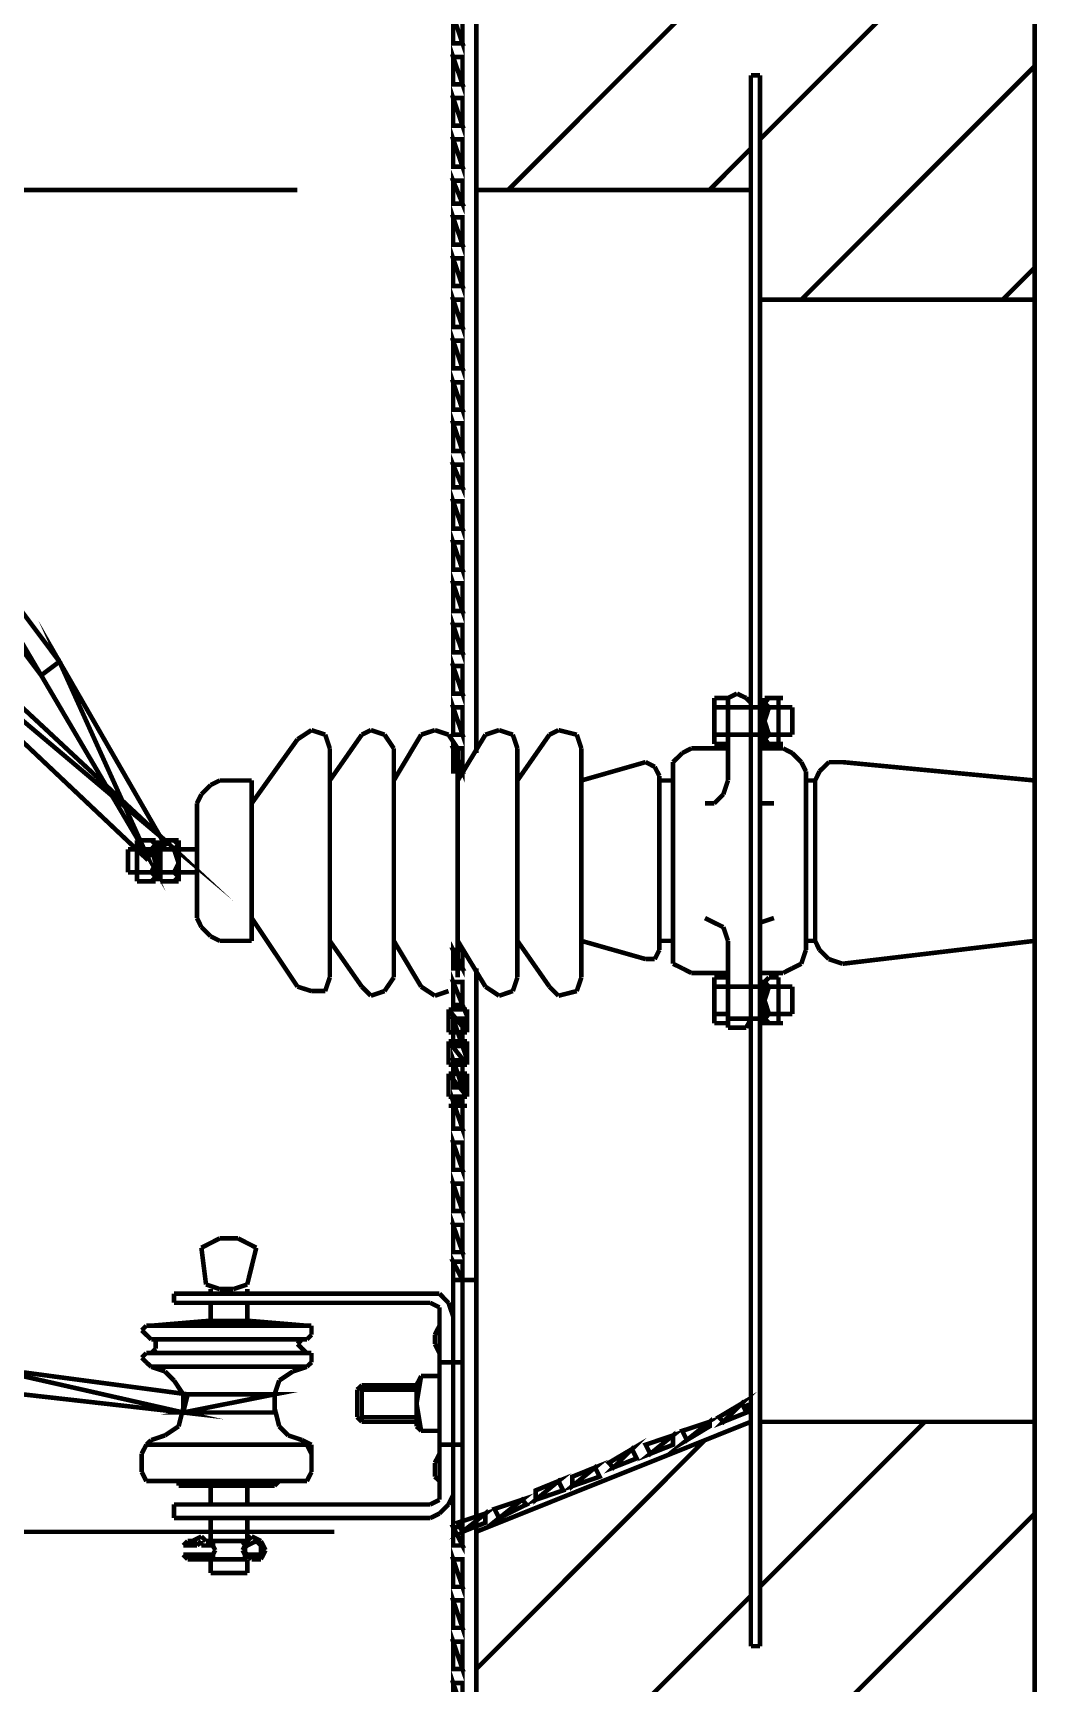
# Model space of a CAD drawing. Header units: metres. Extents: x 3290 to 4536, y 1562 to 1983.
# Drawn here: x 4015.82 to 4020.86, y 1732.5 to 1740.77 of the extents above; entities that cross this region are included whole.
import ezdxf

# ---------------------------------------------------------------- set-up
doc = ezdxf.new("R2010")
doc.units = ezdxf.units.M
for name, color, linetype in [('C00-00-00-BLACK', 7, 'Continuous'), ('C00-00-FF', 5, 'Continuous'), ('C00-7E-FF', 150, 'Continuous'), ('C00-FF-00', 3, 'Continuous'), ('CFF-00-00', 1, 'Continuous')]:
    doc.layers.add(name, color=color, linetype=linetype)

msp = doc.modelspace()

# ---------------------------------------------------------------- linework, layer by layer
at = {"layer": 'C00-00-00-BLACK', "const_width": 0.0229}
for points in [[(4018.0474, 1737.1606), (4018.0474, 1742.3033)], [(4020.8489, 1742.3033), (4020.8489, 1681.0096)], [(4018.2084, 1739.9832), (4019.3331, 1741.1086)], [(4019.4705, 1740.2367), (4020.3444, 1741.1086)], [(4019.4251, 1732.684), (4019.4251, 1740.5579)], [(4019.4251, 1740.5579), (4019.4705, 1740.5579)], [(4019.4705, 1732.684), (4019.4705, 1740.5579)], [(4019.678, 1739.433), (4020.8489, 1740.6039)], [(4019.2183, 1739.9832), (4019.4251, 1740.1912)], [(4018.0474, 1739.9832), (4019.4251, 1739.9832)], [(4020.6885, 1739.433), (4020.8489, 1739.5939)], [(4019.4705, 1739.433), (4020.8489, 1739.433)], [(4019.2415, 1737.4362), (4019.2415, 1737.2061)], [(4019.2415, 1737.4362), (4019.2415, 1737.413)], [(4019.31, 1737.4362), (4019.2415, 1737.4362)], [(4019.2415, 1737.4362), (4019.2645, 1737.4362)], [(4019.2415, 1737.413), (4019.2415, 1737.3897)], [(4019.3555, 1737.4584), (4019.31, 1737.4362)], [(4019.31, 1737.4362), (4019.31, 1737.413)], [(4019.31, 1737.4362), (4019.31, 1737.023)], [(4019.4017, 1737.4362), (4019.3555, 1737.4584)], [(4019.4251, 1737.413), (4019.4017, 1737.4362)], [(4019.4705, 1737.413), (4019.4936, 1737.413)], [(4019.4936, 1737.2061), (4019.4936, 1737.4362)], [(4019.516, 1737.4362), (4019.4936, 1737.413)], [(4019.516, 1737.4362), (4019.4936, 1737.4362)], [(4019.4936, 1737.413), (4019.516, 1737.3897)], [(4019.516, 1737.4362), (4019.5637, 1737.4362)], [(4019.5637, 1737.2061), (4019.5637, 1737.4362)], [(4019.5637, 1737.413), (4019.5637, 1737.4362)], [(4019.5637, 1737.4362), (4019.5869, 1737.4362)], [(4019.5637, 1737.3897), (4019.5637, 1737.413)], [(4019.2415, 1737.3897), (4019.31, 1737.3897)], [(4019.2415, 1737.3897), (4019.2415, 1737.3209)], [(4019.31, 1737.3897), (4019.4705, 1737.3897)], [(4019.516, 1737.3897), (4019.4936, 1737.3209)], [(4019.516, 1737.3897), (4019.5637, 1737.3897)], [(4019.5637, 1737.3897), (4019.6325, 1737.3897)], [(4019.5637, 1737.3209), (4019.5637, 1737.3897)], [(4019.6325, 1737.3897), (4019.6325, 1737.2527)], [(4017.221, 1737.2754), (4017.1509, 1737.2294)], [(4017.2898, 1737.2527), (4017.221, 1737.2754)], [(4017.3129, 1737.1839), (4017.2898, 1737.2527)], [(4017.4735, 1737.2527), (4017.3129, 1737.023)], [(4017.5189, 1737.2754), (4017.4735, 1737.2527)], [(4017.5875, 1737.2527), (4017.5189, 1737.2754)], [(4017.6339, 1737.1839), (4017.5875, 1737.2527)], [(4017.7711, 1737.2527), (4017.6339, 1737.023)], [(4017.8399, 1737.2754), (4017.7711, 1737.2527)], [(4017.9084, 1737.2527), (4017.8399, 1737.2754)], [(4017.9547, 1737.1839), (4017.9084, 1737.2527)], [(4018.0936, 1737.2527), (4017.9547, 1737.023)], [(4018.1622, 1737.2754), (4018.0936, 1737.2527)], [(4018.2309, 1737.2527), (4018.1622, 1737.2754)], [(4018.2541, 1737.1839), (4018.2309, 1737.2527)], [(4018.4145, 1737.2527), (4018.2541, 1737.023)], [(4018.46, 1737.2754), (4018.4145, 1737.2527)], [(4018.5517, 1737.2527), (4018.46, 1737.2754)], [(4018.5748, 1737.1839), (4018.5517, 1737.2527)], [(4019.2415, 1737.3209), (4019.2415, 1737.2527)], [(4019.2415, 1737.2527), (4019.31, 1737.2527)], [(4019.2415, 1737.2527), (4019.2415, 1737.2294)], [(4019.31, 1737.2527), (4019.4705, 1737.2527)], [(4019.4936, 1737.3209), (4019.516, 1737.2527)], [(4019.516, 1737.2527), (4019.4936, 1737.2294)], [(4019.516, 1737.2527), (4019.5637, 1737.2527)], [(4019.5637, 1737.2527), (4019.5637, 1737.3209)], [(4019.5637, 1737.2527), (4019.6325, 1737.2527)], [(4019.5637, 1737.2294), (4019.5637, 1737.2527)], [(4017.1509, 1737.2294), (4016.9211, 1736.9082)], [(4017.3129, 1737.1839), (4017.3129, 1736.0357)], [(4017.6339, 1737.1839), (4017.6339, 1736.0357)], [(4017.9547, 1737.1839), (4017.9547, 1736.0357)], [(4018.2541, 1737.1839), (4018.2541, 1736.0357)], [(4018.5748, 1737.1839), (4018.5748, 1736.0357)], [(4019.1264, 1737.1839), (4019.0809, 1737.1606)], [(4019.1264, 1737.1839), (4019.31, 1737.1839)], [(4019.2415, 1737.2294), (4019.2415, 1737.2061)], [(4019.31, 1737.2061), (4019.2415, 1737.2061)], [(4019.2415, 1737.2061), (4019.2645, 1737.2061)], [(4019.4705, 1737.2061), (4019.4936, 1737.2061)], [(4019.4705, 1737.1839), (4019.5869, 1737.1839)], [(4019.4936, 1737.2294), (4019.516, 1737.2061)], [(4019.516, 1737.2061), (4019.4936, 1737.2061)], [(4019.516, 1737.2061), (4019.5637, 1737.2061)], [(4019.5637, 1737.2061), (4019.5637, 1737.2294)], [(4019.5637, 1737.2061), (4019.5869, 1737.2061)], [(4019.6325, 1737.1606), (4019.5869, 1737.1839)], [(4018.8973, 1737.1151), (4018.5748, 1737.023)], [(4018.9428, 1737.0918), (4018.8973, 1737.1151)], [(4018.966, 1737.0458), (4018.9428, 1737.0918)], [(4019.0809, 1737.1606), (4019.0347, 1737.1151)], [(4019.0347, 1737.1151), (4019.0347, 1737.0691)], [(4019.678, 1737.1151), (4019.6325, 1737.1606)], [(4019.7011, 1737.0691), (4019.678, 1737.1151)], [(4019.816, 1737.1151), (4019.7697, 1737.0691)], [(4019.8847, 1737.1151), (4019.816, 1737.1151)], [(4020.8489, 1737.023), (4019.8847, 1737.1151)], [(4016.7151, 1737.0003), (4016.6689, 1736.9537)], [(4016.7606, 1737.023), (4016.7151, 1737.0003)], [(4016.9211, 1737.023), (4016.7606, 1737.023)], [(4016.9211, 1736.2193), (4016.9211, 1737.023)], [(4018.966, 1737.0458), (4018.966, 1736.1733)], [(4019.0347, 1737.023), (4018.966, 1737.023)], [(4019.0347, 1737.0691), (4019.0347, 1736.1733)], [(4019.2869, 1736.9537), (4019.31, 1737.023)], [(4019.7011, 1737.0691), (4019.7011, 1736.1733)], [(4019.7473, 1737.023), (4019.7011, 1737.023)], [(4019.7697, 1737.0691), (4019.7473, 1737.023)], [(4019.7473, 1737.023), (4019.7473, 1736.2193)], [(4016.6689, 1736.9537), (4016.6465, 1736.9082)], [(4019.2415, 1736.9082), (4019.2869, 1736.9537)], [(4016.6465, 1736.9082), (4016.6465, 1736.3336)], [(4019.195, 1736.9082), (4019.2415, 1736.9082)], [(4019.4705, 1736.9082), (4019.5406, 1736.9082)], [(4016.301, 1736.678), (4016.301, 1736.5627)], [(4016.3464, 1736.678), (4016.301, 1736.678)], [(4016.3464, 1736.723), (4016.4173, 1736.723)], [(4016.3464, 1736.5172), (4016.3464, 1736.723)], [(4016.3464, 1736.723), (4016.3464, 1736.7008)], [(4016.3464, 1736.723), (4016.3695, 1736.723)], [(4016.3464, 1736.7008), (4016.3464, 1736.678)], [(4016.4173, 1736.678), (4016.3464, 1736.678)], [(4016.3464, 1736.678), (4016.3464, 1736.6093)], [(4016.4629, 1736.7008), (4016.3926, 1736.6548)], [(4016.4629, 1736.7008), (4016.3926, 1736.6548)], [(4016.4398, 1736.7008), (4016.4173, 1736.723)], [(4016.4173, 1736.723), (4016.4398, 1736.723)], [(4016.4173, 1736.678), (4016.4398, 1736.7008)], [(4016.4398, 1736.6093), (4016.4173, 1736.678)], [(4016.4398, 1736.5172), (4016.4398, 1736.723)], [(4016.4629, 1736.678), (4016.4398, 1736.678)], [(4016.4629, 1736.5172), (4016.4629, 1736.723)], [(4016.4629, 1736.723), (4016.4629, 1736.7008)], [(4016.4629, 1736.723), (4016.4861, 1736.723)], [(4016.4629, 1736.723), (4016.5316, 1736.723)], [(4016.4629, 1736.7008), (4016.4629, 1736.678)], [(4016.4629, 1736.678), (4016.4629, 1736.6093)], [(4016.5316, 1736.678), (4016.4629, 1736.678)], [(4016.5546, 1736.7008), (4016.5316, 1736.723)], [(4016.5316, 1736.723), (4016.5546, 1736.723)], [(4016.5316, 1736.678), (4016.5546, 1736.7008)], [(4016.5546, 1736.6093), (4016.5316, 1736.678)], [(4016.5546, 1736.5172), (4016.5546, 1736.723)], [(4016.6465, 1736.678), (4016.5546, 1736.678)], [(4016.3464, 1736.6093), (4016.3464, 1736.5627)], [(4016.4173, 1736.5627), (4016.4398, 1736.6093)], [(4016.4629, 1736.6093), (4016.4629, 1736.5627)], [(4016.5316, 1736.5627), (4016.5546, 1736.6093)], [(4016.3464, 1736.5627), (4016.301, 1736.5627)], [(4016.4173, 1736.5627), (4016.3464, 1736.5627)], [(4016.3464, 1736.5627), (4016.3464, 1736.5405)], [(4016.3464, 1736.5405), (4016.3464, 1736.5172)], [(4016.3464, 1736.5172), (4016.4173, 1736.5172)], [(4016.3464, 1736.5172), (4016.3695, 1736.5172)], [(4016.4398, 1736.5405), (4016.4173, 1736.5627)], [(4016.4173, 1736.5172), (4016.4398, 1736.5405)], [(4016.4173, 1736.5172), (4016.4398, 1736.5172)], [(4016.4629, 1736.5627), (4016.4398, 1736.5627)], [(4016.4629, 1736.5627), (4016.4629, 1736.5405)], [(4016.5316, 1736.5627), (4016.4629, 1736.5627)], [(4016.4629, 1736.5405), (4016.4629, 1736.5172)], [(4016.4629, 1736.5172), (4016.4861, 1736.5172)], [(4016.5316, 1736.5172), (4016.4629, 1736.5172)], [(4016.5546, 1736.5405), (4016.5316, 1736.5627)], [(4016.5316, 1736.5172), (4016.5546, 1736.5405)], [(4016.5546, 1736.5172), (4016.5316, 1736.5172)], [(4016.6465, 1736.5627), (4016.5546, 1736.5627)], [(4016.6465, 1736.3336), (4016.6689, 1736.2881)], [(4016.6689, 1736.2881), (4016.7151, 1736.2421)], [(4017.1509, 1735.9897), (4016.9211, 1736.3336)], [(4019.2415, 1736.3103), (4019.195, 1736.3336)], [(4019.2869, 1736.2881), (4019.2415, 1736.3103)], [(4019.31, 1736.2193), (4019.2869, 1736.2881)], [(4019.5406, 1736.3336), (4019.4705, 1736.3103)], [(4016.7151, 1736.2421), (4016.7606, 1736.2193)], [(4016.7606, 1736.2193), (4016.9211, 1736.2193)], [(4017.4735, 1735.9897), (4017.3129, 1736.2193)], [(4017.7711, 1735.9897), (4017.6339, 1736.2193)], [(4018.0936, 1735.9897), (4017.9547, 1736.2193)], [(4018.4145, 1735.9897), (4018.2541, 1736.2193)], [(4018.5748, 1736.2193), (4018.8973, 1736.1278)], [(4018.9428, 1736.1278), (4018.966, 1736.1733)], [(4019.0347, 1736.2193), (4018.966, 1736.2193)], [(4019.0347, 1736.1733), (4019.0347, 1736.1045)], [(4019.31, 1736.2193), (4019.31, 1735.8067)], [(4019.678, 1736.1045), (4019.7011, 1736.1733)], [(4019.7473, 1736.2193), (4019.7011, 1736.2193)], [(4019.7473, 1736.2193), (4019.7697, 1736.1733)], [(4019.7697, 1736.1733), (4019.816, 1736.1278)], [(4020.8489, 1736.2193), (4019.8847, 1736.1045)], [(4018.8973, 1736.1278), (4018.9428, 1736.1278)], [(4019.0347, 1736.1045), (4019.0809, 1736.0818)], [(4019.6325, 1736.0818), (4019.678, 1736.1045)], [(4019.816, 1736.1278), (4019.8847, 1736.1045)], [(4017.2898, 1735.9675), (4017.3129, 1736.0357)], [(4017.5875, 1735.9675), (4017.6339, 1736.0357)], [(4018.0474, 1680.4577), (4018.0474, 1736.0818)], [(4018.2309, 1735.9675), (4018.2541, 1736.0357)], [(4018.5517, 1735.9675), (4018.5748, 1736.0357)], [(4019.0809, 1736.0818), (4019.1264, 1736.0585)], [(4019.1264, 1736.0585), (4019.31, 1736.0585)], [(4019.31, 1736.0357), (4019.2415, 1736.0357)], [(4019.2415, 1736.0357), (4019.2415, 1736.013)], [(4019.2415, 1736.0357), (4019.2415, 1736.013)], [(4019.2415, 1736.013), (4019.2415, 1735.9897)], [(4019.2415, 1736.013), (4019.2415, 1735.8067)], [(4019.4705, 1736.0585), (4019.5869, 1736.0585)], [(4019.4705, 1736.013), (4019.4936, 1736.013)], [(4019.516, 1736.0357), (4019.4936, 1736.013)], [(4019.516, 1736.0357), (4019.4936, 1736.013)], [(4019.4936, 1736.013), (4019.516, 1735.9897)], [(4019.4936, 1735.8067), (4019.4936, 1736.013)], [(4019.5637, 1736.0357), (4019.516, 1736.0357)], [(4019.5637, 1736.013), (4019.5637, 1736.0357)], [(4019.5637, 1736.0357), (4019.5637, 1736.013)], [(4019.5637, 1735.9897), (4019.5637, 1736.013)], [(4019.5637, 1735.8067), (4019.5637, 1736.013)], [(4019.5869, 1736.0585), (4019.6325, 1736.0818)], [(4017.1509, 1735.9897), (4017.221, 1735.9675)], [(4017.221, 1735.9675), (4017.2898, 1735.9675)], [(4017.4735, 1735.9897), (4017.5189, 1735.9442)], [(4017.5189, 1735.9442), (4017.5875, 1735.9675)], [(4017.7711, 1735.9897), (4017.8399, 1735.9442)], [(4017.8399, 1735.9442), (4017.9084, 1735.9675)], [(4018.0936, 1735.9897), (4018.1622, 1735.9442)], [(4018.1622, 1735.9442), (4018.2309, 1735.9675)], [(4018.4145, 1735.9897), (4018.46, 1735.9442)], [(4018.46, 1735.9442), (4018.5517, 1735.9675)], [(4019.2415, 1735.9897), (4019.31, 1735.9897)], [(4019.2415, 1735.9897), (4019.2415, 1735.9209)], [(4019.31, 1735.9897), (4019.4705, 1735.9897)], [(4019.516, 1735.9897), (4019.4936, 1735.9209)], [(4019.516, 1735.9897), (4019.5637, 1735.9897)], [(4019.5637, 1735.9897), (4019.6325, 1735.9897)], [(4019.5637, 1735.9209), (4019.5637, 1735.9897)], [(4019.6325, 1735.9897), (4019.6325, 1735.8527)], [(4019.2415, 1735.9209), (4019.2415, 1735.8527)], [(4019.2415, 1735.8527), (4019.31, 1735.8527)], [(4019.2415, 1735.8527), (4019.2415, 1735.8289)], [(4019.4936, 1735.9209), (4019.516, 1735.8527)], [(4019.516, 1735.8527), (4019.4936, 1735.8289)], [(4019.516, 1735.8527), (4019.5637, 1735.8527)], [(4019.5637, 1735.8527), (4019.5637, 1735.9209)], [(4019.5637, 1735.8527), (4019.6325, 1735.8527)], [(4019.5637, 1735.8289), (4019.5637, 1735.8527)], [(4019.2415, 1735.8289), (4019.2415, 1735.8067)], [(4019.31, 1735.8067), (4019.2415, 1735.8067)], [(4019.2415, 1735.8067), (4019.2645, 1735.8067)], [(4019.4705, 1735.8289), (4019.31, 1735.8289)], [(4019.31, 1735.8289), (4019.31, 1735.7839)], [(4019.31, 1735.7839), (4019.3555, 1735.7839)], [(4019.3555, 1735.7839), (4019.4017, 1735.7839)], [(4019.4017, 1735.7839), (4019.4251, 1735.8289)], [(4019.4705, 1735.8067), (4019.4936, 1735.8067)], [(4019.4936, 1735.8289), (4019.516, 1735.8067)], [(4019.516, 1735.8067), (4019.4936, 1735.8067)], [(4019.5637, 1735.8067), (4019.516, 1735.8067)], [(4019.5637, 1735.8067), (4019.5637, 1735.8289)], [(4019.5637, 1735.8067), (4019.5869, 1735.8067)], [(4016.7606, 1734.7279), (4016.6689, 1734.6813)], [(4016.8525, 1734.7279), (4016.7606, 1734.7279)], [(4016.9442, 1734.6813), (4016.8525, 1734.7279)], [(4016.6689, 1734.6813), (4016.692, 1734.4971)], [(4016.9442, 1734.6813), (4016.8987, 1734.4971)], [(4018.0474, 1734.5194), (4017.9316, 1734.5194)], [(4017.9316, 1734.5194), (4017.9316, 1733.2808)], [(4017.9786, 1734.5194), (4017.9786, 1733.2808)], [(4017.8168, 1734.4511), (4016.5316, 1734.4511)], [(4016.5316, 1734.4511), (4016.5316, 1734.4051)], [(4016.692, 1734.4971), (4016.7606, 1734.4739)], [(4016.7151, 1734.4511), (4016.7151, 1734.4739)], [(4016.7606, 1734.4739), (4016.8294, 1734.4739)], [(4016.8294, 1734.4739), (4016.8987, 1734.4971)], [(4016.8987, 1734.4511), (4016.8987, 1734.4739)], [(4017.863, 1734.4511), (4017.8168, 1734.4511)], [(4017.9084, 1734.4051), (4017.863, 1734.4511)], [(4017.8168, 1734.4051), (4016.5316, 1734.4051)], [(4016.7151, 1734.3136), (4016.7151, 1734.4051)], [(4016.8987, 1734.3136), (4016.8987, 1734.4051)], [(4017.863, 1734.3823), (4017.8168, 1734.4051)], [(4017.863, 1734.3368), (4017.863, 1734.3823)], [(4017.9316, 1734.3368), (4017.9084, 1734.4051)], [(4016.3926, 1734.2903), (4016.3695, 1734.2675)], [(4016.4173, 1734.2903), (4016.3926, 1734.2903)], [(4016.692, 1734.3136), (4016.4173, 1734.2903)], [(4017.198, 1734.2903), (4016.4173, 1734.2903)], [(4016.9211, 1734.3136), (4016.692, 1734.3136)], [(4016.9211, 1734.3136), (4017.198, 1734.2903)], [(4017.221, 1734.2903), (4017.198, 1734.2903)], [(4017.221, 1734.2675), (4017.221, 1734.2903)], [(4017.863, 1734.2903), (4017.8399, 1734.2448)], [(4017.863, 1734.3368), (4017.863, 1733.4411)], [(4016.3695, 1734.2675), (4016.3926, 1734.2448)], [(4016.3926, 1734.2448), (4016.4173, 1734.2215)], [(4017.198, 1734.2215), (4016.4173, 1734.2215)], [(4016.4398, 1734.2215), (4016.4173, 1734.2215)], [(4016.4398, 1734.1987), (4016.4398, 1734.2215)], [(4016.4398, 1734.176), (4016.4398, 1734.1987)], [(4017.1733, 1734.2215), (4017.1509, 1734.1987)], [(4017.1509, 1734.1987), (4017.1733, 1734.176)], [(4017.198, 1734.2215), (4017.1733, 1734.2215)], [(4017.198, 1734.2215), (4017.221, 1734.2448)], [(4017.221, 1734.2448), (4017.221, 1734.2675)], [(4017.8399, 1734.2448), (4017.8399, 1734.1987)], [(4017.8399, 1734.1987), (4017.863, 1734.1533)], [(4016.3926, 1734.1533), (4016.3695, 1734.13)], [(4016.3695, 1734.13), (4016.3926, 1734.1067)], [(4016.4173, 1734.1533), (4016.3926, 1734.1533)], [(4016.3926, 1734.1067), (4016.4173, 1734.0845)], [(4016.4173, 1734.1533), (4016.4398, 1734.176)], [(4017.198, 1734.1533), (4016.4173, 1734.1533)], [(4017.1733, 1734.176), (4017.198, 1734.1533)], [(4017.221, 1734.1533), (4017.198, 1734.1533)], [(4017.198, 1734.0845), (4017.221, 1734.1067)], [(4017.221, 1734.13), (4017.221, 1734.1533)], [(4017.221, 1734.1067), (4017.221, 1734.13)], [(4017.9786, 1734.1067), (4017.863, 1734.1067)], [(4017.198, 1734.0845), (4016.4173, 1734.0845)], [(4016.4861, 1734.0612), (4016.4173, 1734.0845)], [(4016.5316, 1734.0157), (4016.4861, 1734.0612)], [(4017.1278, 1734.0612), (4017.0592, 1734.0157)], [(4017.198, 1734.0845), (4017.1278, 1734.0612)], [(4017.7711, 1734.0379), (4017.748, 1733.9009)], [(4017.7711, 1734.0379), (4017.748, 1733.9924)], [(4017.863, 1734.0379), (4017.7711, 1734.0379)], [(4016.5778, 1733.9464), (4016.5316, 1734.0157)], [(4016.5778, 1733.8776), (4016.5778, 1733.9464)], [(4017.0592, 1734.0157), (4017.0361, 1733.9464)], [(4017.0361, 1733.9464), (4017.0361, 1733.8776)], [(4017.4735, 1733.9924), (4017.4503, 1733.9697)], [(4017.4503, 1733.8321), (4017.4503, 1733.9697)], [(4017.4735, 1733.9924), (4017.748, 1733.9924)], [(4017.4735, 1733.8088), (4017.4735, 1733.9924)], [(4017.4735, 1733.9697), (4017.748, 1733.9697)], [(4017.748, 1733.9924), (4017.748, 1733.7861)], [(4016.5546, 1733.7861), (4016.5778, 1733.8776)], [(4017.0361, 1733.8776), (4017.0361, 1733.9242)], [(4017.0361, 1733.8776), (4017.0592, 1733.7861)], [(4017.748, 1733.9009), (4017.7711, 1733.7633)], [(4016.4861, 1733.7406), (4016.5546, 1733.7861)], [(4017.0592, 1733.7861), (4017.1047, 1733.7406)], [(4017.4735, 1733.8088), (4017.4503, 1733.8321)], [(4017.4735, 1733.8321), (4017.748, 1733.8321)], [(4017.4735, 1733.8088), (4017.748, 1733.8088)], [(4017.7711, 1733.7633), (4017.748, 1733.7861)], [(4018.0474, 1733.2575), (4019.4251, 1733.8088)], [(4019.4705, 1732.9818), (4020.2974, 1733.8088)], [(4019.4705, 1733.8088), (4020.8489, 1733.8088)], [(4016.3926, 1733.694), (4016.3695, 1733.6485)], [(4016.3926, 1733.694), (4016.3695, 1733.6485)], [(4016.4173, 1733.7173), (4016.3926, 1733.694)], [(4016.4398, 1733.694), (4016.3926, 1733.694)], [(4016.4173, 1733.7173), (4016.4861, 1733.7406)], [(4017.1733, 1733.694), (4016.4398, 1733.694)], [(4017.1047, 1733.7406), (4017.1733, 1733.7173)], [(4017.221, 1733.694), (4017.1733, 1733.7173)], [(4017.198, 1733.694), (4017.1733, 1733.694)], [(4017.221, 1733.6485), (4017.198, 1733.694)], [(4017.221, 1733.6485), (4017.221, 1733.694)], [(4017.7711, 1733.7633), (4017.863, 1733.7633)], [(4017.9786, 1733.694), (4017.863, 1733.694)], [(4018.0474, 1732.5692), (4019.195, 1733.7173)], [(4016.3695, 1733.557), (4016.3695, 1733.6485)], [(4017.221, 1733.557), (4017.221, 1733.6485)], [(4017.863, 1733.6485), (4017.8399, 1733.603)], [(4016.3695, 1733.557), (4016.3926, 1733.5115)], [(4017.198, 1733.5115), (4017.221, 1733.557)], [(4017.8399, 1733.603), (4017.8399, 1733.5337)], [(4017.8399, 1733.5337), (4017.863, 1733.5115)], [(4016.3926, 1733.5115), (4016.4398, 1733.5115)], [(4017.1733, 1733.5115), (4016.4398, 1733.5115)], [(4016.5546, 1733.4882), (4016.5546, 1733.5115)], [(4017.0361, 1733.4882), (4016.5546, 1733.4882)], [(4016.7151, 1733.3945), (4016.7151, 1733.4882)], [(4016.8987, 1733.3945), (4016.8987, 1733.4882)], [(4017.0361, 1733.4882), (4017.0592, 1733.5115)], [(4017.1733, 1733.5115), (4017.198, 1733.5115)], [(4017.8168, 1733.3945), (4016.5316, 1733.3945)], [(4016.5316, 1733.3945), (4016.5316, 1733.3263)], [(4017.8168, 1733.3945), (4017.863, 1733.4178)], [(4017.863, 1733.4178), (4017.863, 1733.4411)], [(4017.863, 1733.349), (4017.9084, 1733.3945)], [(4017.9084, 1733.3945), (4017.9316, 1733.4411)], [(4017.8168, 1733.3263), (4016.5316, 1733.3263)], [(4016.7151, 1733.2109), (4016.7151, 1733.3263)], [(4016.8987, 1733.2109), (4016.8987, 1733.3263)], [(4017.8168, 1733.3263), (4017.863, 1733.349)], [(4018.0474, 1730.5491), (4020.8489, 1733.349)], [(4016.5778, 1733.1887), (4016.6001, 1733.2109)], [(4016.6234, 1733.2109), (4016.6001, 1733.2109)], [(4016.6689, 1733.2342), (4016.6234, 1733.2109)], [(4016.6234, 1733.2109), (4016.6465, 1733.2109)], [(4016.6689, 1733.2109), (4016.6465, 1733.1887)], [(4016.692, 1733.2109), (4016.6689, 1733.2342)], [(4016.6689, 1733.1887), (4016.6689, 1733.2109)], [(4016.7151, 1733.2109), (4016.692, 1733.2109)], [(4016.692, 1733.2109), (4016.7151, 1733.2109)], [(4016.7383, 1733.1654), (4016.7151, 1733.2109)], [(4016.7151, 1733.2109), (4016.8987, 1733.2109)], [(4016.8987, 1733.2109), (4016.8756, 1733.1654)], [(4016.8987, 1733.2109), (4016.8756, 1733.1887)], [(4016.9211, 1733.2342), (4016.8987, 1733.2109)], [(4016.9442, 1733.2109), (4016.8987, 1733.1887)], [(4016.9673, 1733.2109), (4016.9211, 1733.2342)], [(4016.9673, 1733.1887), (4016.9442, 1733.2109)], [(4016.9904, 1733.1654), (4016.9673, 1733.2109)], [(4016.6234, 1733.1887), (4016.5778, 1733.1887)], [(4016.5778, 1733.1427), (4016.6001, 1733.1199)], [(4016.7383, 1733.1427), (4016.5778, 1733.1427)], [(4016.7151, 1733.1199), (4016.6001, 1733.1199)], [(4016.6234, 1733.1887), (4016.6465, 1733.1887)], [(4016.6689, 1733.1887), (4016.692, 1733.1887)], [(4016.7383, 1733.1887), (4016.692, 1733.1887)], [(4016.7151, 1733.1199), (4016.7383, 1733.1654)], [(4016.8987, 1733.1199), (4016.7151, 1733.1199)], [(4016.7151, 1733.0506), (4016.7151, 1733.1199)], [(4016.8987, 1733.1887), (4016.8756, 1733.1654)], [(4016.8756, 1733.1654), (4016.8987, 1733.1199)], [(4016.8987, 1733.1427), (4016.8756, 1733.1654)], [(4016.8756, 1733.1654), (4016.8987, 1733.1654)], [(4016.8756, 1733.1654), (4016.8987, 1733.1654)], [(4016.8987, 1733.1427), (4016.8756, 1733.1427)], [(4016.8987, 1733.1427), (4016.9211, 1733.1199)], [(4016.8987, 1733.1427), (4016.9442, 1733.1427)], [(4016.8987, 1733.0506), (4016.8987, 1733.1199)], [(4016.9211, 1733.1199), (4016.9673, 1733.1199)], [(4016.9442, 1733.1427), (4016.9673, 1733.1427)], [(4016.9673, 1733.1654), (4016.9673, 1733.1887)], [(4016.9673, 1733.1199), (4016.9904, 1733.1654)], [(4016.9673, 1733.1427), (4016.9673, 1733.1654)], [(4016.7151, 1733.0506), (4016.8987, 1733.0506)], [(4018.0474, 1731.5597), (4019.4251, 1732.9363)], [(4019.4251, 1732.684), (4019.4705, 1732.684)]]:
    msp.add_lwpolyline(points, dxfattribs=at)
at = {"layer": 'C00-00-FF', "const_width": 0.0229}
for points in [[(4018.0017, 1735.8754), (4017.9084, 1735.8754)], [(4017.9084, 1735.8754), (4018.0017, 1735.7606)], [(4017.9084, 1735.8754), (4018.0017, 1735.7606)], [(4017.9084, 1735.7606), (4017.9084, 1735.8754)], [(4018.0017, 1735.7606), (4018.0017, 1735.8754)], [(4018.0017, 1735.7606), (4017.9084, 1735.7606)], [(4018.0017, 1735.7151), (4017.9084, 1735.7151)], [(4017.9084, 1735.7151), (4018.0017, 1735.5987)], [(4017.9084, 1735.7151), (4018.0017, 1735.5987)], [(4017.9084, 1735.5987), (4017.9084, 1735.7151)], [(4018.0017, 1735.5987), (4018.0017, 1735.7151)], [(4018.0017, 1735.5987), (4017.9084, 1735.5987)], [(4018.0017, 1735.5532), (4017.9084, 1735.5532)], [(4017.9084, 1735.5532), (4018.0017, 1735.4384)], [(4017.9084, 1735.5532), (4018.0017, 1735.4384)], [(4017.9084, 1735.4384), (4017.9084, 1735.5532)], [(4018.0017, 1735.4384), (4018.0017, 1735.5532)], [(4018.0017, 1735.4384), (4017.9084, 1735.4384)], [(4018.0017, 1735.3924), (4017.9084, 1735.3924)]]:
    msp.add_lwpolyline(points, dxfattribs=at)
at = {"layer": 'C00-7E-FF', "const_width": 0.0229}
for points in [[(4017.1509, 1739.9832), (4010.8112, 1739.9832)], [(4017.3353, 1733.2575), (4010.8112, 1733.2575)]]:
    msp.add_lwpolyline(points, dxfattribs=at)
at = {"layer": 'C00-FF-00', "const_width": 0.0229}
for points in [[(4017.9316, 1740.7182), (4017.9786, 1740.7182), (4017.9316, 1740.8563), (4017.9316, 1740.7182)], [(4017.9786, 1740.7182), (4017.9316, 1740.8563), (4017.9786, 1740.8563), (4017.9786, 1740.7182)], [(4017.9786, 1740.5124), (4017.9316, 1740.6494), (4017.9786, 1740.6494), (4017.9786, 1740.5124)], [(4017.9316, 1740.5124), (4017.9786, 1740.5124), (4017.9316, 1740.6494), (4017.9316, 1740.5124)], [(4017.9316, 1740.3055), (4017.9786, 1740.3055), (4017.9316, 1740.4436), (4017.9316, 1740.3055)], [(4017.9786, 1740.3055), (4017.9316, 1740.4436), (4017.9786, 1740.4436), (4017.9786, 1740.3055)], [(4017.9786, 1740.0997), (4017.9316, 1740.2367), (4017.9786, 1740.2367), (4017.9786, 1740.0997)], [(4017.9316, 1740.0997), (4017.9786, 1740.0997), (4017.9316, 1740.2367), (4017.9316, 1740.0997)], [(4017.9316, 1739.9145), (4017.9786, 1739.9145), (4017.9316, 1740.0293), (4017.9316, 1739.9145)], [(4017.9786, 1739.9145), (4017.9316, 1740.0293), (4017.9786, 1740.0293), (4017.9786, 1739.9145)], [(4017.9316, 1739.7087), (4017.9786, 1739.7087), (4017.9316, 1739.8457), (4017.9316, 1739.7087)], [(4017.9786, 1739.7087), (4017.9316, 1739.8457), (4017.9786, 1739.8457), (4017.9786, 1739.7087)], [(4017.9316, 1739.5018), (4017.9786, 1739.5018), (4017.9316, 1739.6399), (4017.9316, 1739.5018)], [(4017.9786, 1739.5018), (4017.9316, 1739.6399), (4017.9786, 1739.6399), (4017.9786, 1739.5018)], [(4017.9316, 1739.296), (4017.9786, 1739.296), (4017.9316, 1739.433), (4017.9316, 1739.296)], [(4017.9786, 1739.296), (4017.9316, 1739.433), (4017.9786, 1739.433), (4017.9786, 1739.296)], [(4017.9316, 1739.0891), (4017.9786, 1739.0891), (4017.9316, 1739.2272), (4017.9316, 1739.0891)], [(4017.9786, 1739.0891), (4017.9316, 1739.2272), (4017.9786, 1739.2272), (4017.9786, 1739.0891)], [(4017.9316, 1738.8817), (4017.9786, 1738.8817), (4017.9316, 1739.0187), (4017.9316, 1738.8817)], [(4017.9786, 1738.8817), (4017.9316, 1739.0187), (4017.9786, 1739.0187), (4017.9786, 1738.8817)], [(4017.9316, 1738.6748), (4017.9786, 1738.6748), (4017.9316, 1738.8129), (4017.9316, 1738.6748)], [(4017.9786, 1738.6748), (4017.9316, 1738.8129), (4017.9786, 1738.8129), (4017.9786, 1738.6748)], [(4017.9786, 1738.4923), (4017.9316, 1738.606), (4017.9786, 1738.606), (4017.9786, 1738.4923)], [(4017.9316, 1738.4923), (4017.9786, 1738.4923), (4017.9316, 1738.606), (4017.9316, 1738.4923)], [(4017.9786, 1738.2854), (4017.9316, 1738.4224), (4017.9786, 1738.4224), (4017.9786, 1738.2854)], [(4017.9316, 1738.2854), (4017.9786, 1738.2854), (4017.9316, 1738.4224), (4017.9316, 1738.2854)], [(4017.9316, 1738.0796), (4017.9786, 1738.0796), (4017.9316, 1738.2166), (4017.9316, 1738.0796)], [(4017.9786, 1738.0796), (4017.9316, 1738.2166), (4017.9786, 1738.2166), (4017.9786, 1738.0796)], [(4017.9786, 1737.8728), (4017.9316, 1738.0109), (4017.9786, 1738.0109), (4017.9786, 1737.8728)], [(4017.9316, 1737.8728), (4017.9786, 1737.8728), (4017.9316, 1738.0109), (4017.9316, 1737.8728)], [(4017.9316, 1737.6653), (4017.9786, 1737.6653), (4017.9316, 1737.8023), (4017.9316, 1737.6653)], [(4017.9786, 1737.6653), (4017.9316, 1737.8023), (4017.9786, 1737.8023), (4017.9786, 1737.6653)], [(4017.9786, 1737.4584), (4017.9316, 1737.5965), (4017.9786, 1737.5965), (4017.9786, 1737.4584)], [(4017.9316, 1737.4584), (4017.9786, 1737.4584), (4017.9316, 1737.5965), (4017.9316, 1737.4584)], [(4017.9316, 1737.2527), (4017.9786, 1737.2527), (4017.9316, 1737.3897), (4017.9316, 1737.2527)], [(4017.9786, 1737.2527), (4017.9316, 1737.3897), (4017.9786, 1737.3897), (4017.9786, 1737.2527)], [(4017.9786, 1737.0691), (4017.9316, 1737.1839), (4017.9786, 1737.1839), (4017.9786, 1737.0691)], [(4017.9316, 1737.0691), (4017.9786, 1737.0691), (4017.9316, 1737.1839), (4017.9316, 1737.0691)], [(4017.9786, 1736.0818), (4017.9316, 1736.1733), (4017.9786, 1736.1733), (4017.9786, 1736.0818)], [(4017.9316, 1736.0818), (4017.9786, 1736.0818), (4017.9316, 1736.1733), (4017.9316, 1736.0818)], [(4017.9786, 1735.8982), (4017.9316, 1736.013), (4017.9786, 1736.013), (4017.9786, 1735.8982)], [(4017.9316, 1735.8982), (4017.9786, 1735.8982), (4017.9316, 1736.013), (4017.9316, 1735.8982)], [(4017.9316, 1735.6919), (4017.9786, 1735.6919), (4017.9316, 1735.8289), (4017.9316, 1735.6919)], [(4017.9786, 1735.6919), (4017.9316, 1735.8289), (4017.9786, 1735.8289), (4017.9786, 1735.6919)], [(4017.9316, 1735.4844), (4017.9786, 1735.4844), (4017.9316, 1735.6214), (4017.9316, 1735.4844)], [(4017.9786, 1735.4844), (4017.9316, 1735.6214), (4017.9786, 1735.6214), (4017.9786, 1735.4844)], [(4017.9316, 1735.2775), (4017.9786, 1735.2775), (4017.9316, 1735.4151), (4017.9316, 1735.2775)], [(4017.9786, 1735.2775), (4017.9316, 1735.4151), (4017.9786, 1735.4151), (4017.9786, 1735.2775)], [(4017.9316, 1735.0718), (4017.9786, 1735.0718), (4017.9316, 1735.2088), (4017.9316, 1735.0718)], [(4017.9786, 1735.0718), (4017.9316, 1735.2088), (4017.9786, 1735.2088), (4017.9786, 1735.0718)], [(4017.9316, 1734.8649), (4017.9786, 1734.8649), (4017.9316, 1735.0024), (4017.9316, 1734.8649)], [(4017.9786, 1734.8649), (4017.9316, 1735.0024), (4017.9786, 1735.0024), (4017.9786, 1734.8649)], [(4017.9316, 1734.6591), (4017.9786, 1734.6591), (4017.9316, 1734.7961), (4017.9316, 1734.6591)], [(4017.9786, 1734.6591), (4017.9316, 1734.7961), (4017.9786, 1734.7961), (4017.9786, 1734.6591)], [(4017.9786, 1734.5194), (4017.9316, 1734.6114), (4017.9786, 1734.6114), (4017.9786, 1734.5194)], [(4017.9316, 1734.5194), (4017.9786, 1734.5194), (4017.9316, 1734.6114), (4017.9316, 1734.5194)], [(4019.2645, 1733.8321), (4019.2869, 1733.8088), (4019.3802, 1733.9009), (4019.2645, 1733.8321)], [(4019.2869, 1733.8088), (4019.3802, 1733.9009), (4019.4033, 1733.8554), (4019.2869, 1733.8088)], [(4019.1041, 1733.7173), (4019.2183, 1733.8088), (4019.2183, 1733.7861), (4019.1041, 1733.7173)], [(4019.0809, 1733.7633), (4019.1041, 1733.7173), (4019.2183, 1733.8088), (4019.0809, 1733.7633)], [(4018.7122, 1733.603), (4018.7354, 1733.5797), (4018.8286, 1733.6718), (4018.7122, 1733.603)], [(4018.9205, 1733.6485), (4019.0347, 1733.7406), (4019.0347, 1733.694), (4018.9205, 1733.6485)], [(4018.8973, 1733.694), (4018.9205, 1733.6485), (4019.0347, 1733.7406), (4018.8973, 1733.694)], [(4018.7354, 1733.5797), (4018.8286, 1733.6718), (4018.8519, 1733.6252), (4018.7354, 1733.5797)], [(4018.3458, 1733.4649), (4018.3458, 1733.4178), (4018.46, 1733.5115), (4018.3458, 1733.4649)], [(4018.5294, 1733.4866), (4018.6436, 1733.5797), (4018.6667, 1733.5337), (4018.5294, 1733.4866)], [(4018.5294, 1733.5337), (4018.5294, 1733.4866), (4018.6436, 1733.5797), (4018.5294, 1733.5337)], [(4018.3458, 1733.4178), (4018.46, 1733.5115), (4018.4832, 1733.4649), (4018.3458, 1733.4178)], [(4017.9786, 1733.2575), (4018.0936, 1733.349), (4018.0936, 1733.303), (4017.9786, 1733.2575)], [(4017.9547, 1733.303), (4017.9786, 1733.2575), (4018.0936, 1733.349), (4017.9547, 1733.303)], [(4018.1622, 1733.3263), (4018.2772, 1733.4178), (4018.2996, 1733.3945), (4018.1622, 1733.3263)], [(4018.139, 1733.3718), (4018.1622, 1733.3263), (4018.2772, 1733.4178), (4018.139, 1733.3718)], [(4017.9786, 1733.1887), (4017.9316, 1733.2808), (4017.9786, 1733.2808), (4017.9786, 1733.1887)], [(4017.9316, 1733.1887), (4017.9786, 1733.1887), (4017.9316, 1733.2808), (4017.9316, 1733.1887)], [(4017.9786, 1732.9818), (4017.9316, 1733.1199), (4017.9786, 1733.1199), (4017.9786, 1732.9818)], [(4017.9316, 1732.9818), (4017.9786, 1732.9818), (4017.9316, 1733.1199), (4017.9316, 1732.9818)], [(4017.9316, 1732.776), (4017.9786, 1732.776), (4017.9316, 1732.9136), (4017.9316, 1732.776)], [(4017.9786, 1732.776), (4017.9316, 1732.9136), (4017.9786, 1732.9136), (4017.9786, 1732.776)], [(4017.9786, 1732.5692), (4017.9316, 1732.7073), (4017.9786, 1732.7073), (4017.9786, 1732.5692)], [(4017.9316, 1732.5692), (4017.9786, 1732.5692), (4017.9316, 1732.7073), (4017.9316, 1732.5692)], [(4017.9316, 1732.3617), (4017.9786, 1732.3617), (4017.9316, 1732.4993), (4017.9316, 1732.3617)], [(4017.9786, 1732.3617), (4017.9316, 1732.4993), (4017.9786, 1732.4993), (4017.9786, 1732.3617)]]:
    msp.add_lwpolyline(points, close=True, dxfattribs=at)
at = {"layer": 'C00-FF-00'}
for points in [[(4017.9316, 1740.7182), (4017.9786, 1740.7182), (4017.9316, 1740.8563), (4017.9316, 1740.7182)], [(4017.9786, 1740.7182), (4017.9316, 1740.8563), (4017.9786, 1740.8563), (4017.9786, 1740.7182)], [(4017.9316, 1740.5124), (4017.9786, 1740.5124), (4017.9316, 1740.6494), (4017.9316, 1740.5124)], [(4017.9786, 1740.5124), (4017.9316, 1740.6494), (4017.9786, 1740.6494), (4017.9786, 1740.5124)], [(4017.9316, 1740.3055), (4017.9786, 1740.3055), (4017.9316, 1740.4436), (4017.9316, 1740.3055)], [(4017.9786, 1740.3055), (4017.9316, 1740.4436), (4017.9786, 1740.4436), (4017.9786, 1740.3055)], [(4017.9316, 1740.0997), (4017.9786, 1740.0997), (4017.9316, 1740.2367), (4017.9316, 1740.0997)], [(4017.9786, 1740.0997), (4017.9316, 1740.2367), (4017.9786, 1740.2367), (4017.9786, 1740.0997)], [(4017.9316, 1739.9145), (4017.9786, 1739.9145), (4017.9316, 1740.0293), (4017.9316, 1739.9145)], [(4017.9786, 1739.9145), (4017.9316, 1740.0293), (4017.9786, 1740.0293), (4017.9786, 1739.9145)], [(4017.9316, 1739.7087), (4017.9786, 1739.7087), (4017.9316, 1739.8457), (4017.9316, 1739.7087)], [(4017.9786, 1739.7087), (4017.9316, 1739.8457), (4017.9786, 1739.8457), (4017.9786, 1739.7087)], [(4017.9316, 1739.5018), (4017.9786, 1739.5018), (4017.9316, 1739.6399), (4017.9316, 1739.5018)], [(4017.9786, 1739.5018), (4017.9316, 1739.6399), (4017.9786, 1739.6399), (4017.9786, 1739.5018)], [(4017.9316, 1739.296), (4017.9786, 1739.296), (4017.9316, 1739.433), (4017.9316, 1739.296)], [(4017.9786, 1739.296), (4017.9316, 1739.433), (4017.9786, 1739.433), (4017.9786, 1739.296)], [(4017.9316, 1739.0891), (4017.9786, 1739.0891), (4017.9316, 1739.2272), (4017.9316, 1739.0891)], [(4017.9786, 1739.0891), (4017.9316, 1739.2272), (4017.9786, 1739.2272), (4017.9786, 1739.0891)], [(4017.9316, 1738.8817), (4017.9786, 1738.8817), (4017.9316, 1739.0187), (4017.9316, 1738.8817)], [(4017.9786, 1738.8817), (4017.9316, 1739.0187), (4017.9786, 1739.0187), (4017.9786, 1738.8817)], [(4017.9316, 1738.6748), (4017.9786, 1738.6748), (4017.9316, 1738.8129), (4017.9316, 1738.6748)], [(4017.9786, 1738.6748), (4017.9316, 1738.8129), (4017.9786, 1738.8129), (4017.9786, 1738.6748)], [(4017.9316, 1738.4923), (4017.9786, 1738.4923), (4017.9316, 1738.606), (4017.9316, 1738.4923)], [(4017.9786, 1738.4923), (4017.9316, 1738.606), (4017.9786, 1738.606), (4017.9786, 1738.4923)], [(4017.9316, 1738.2854), (4017.9786, 1738.2854), (4017.9316, 1738.4224), (4017.9316, 1738.2854)], [(4017.9786, 1738.2854), (4017.9316, 1738.4224), (4017.9786, 1738.4224), (4017.9786, 1738.2854)], [(4017.9316, 1738.0796), (4017.9786, 1738.0796), (4017.9316, 1738.2166), (4017.9316, 1738.0796)], [(4017.9786, 1738.0796), (4017.9316, 1738.2166), (4017.9786, 1738.2166), (4017.9786, 1738.0796)], [(4017.9316, 1737.8728), (4017.9786, 1737.8728), (4017.9316, 1738.0109), (4017.9316, 1737.8728)], [(4017.9786, 1737.8728), (4017.9316, 1738.0109), (4017.9786, 1738.0109), (4017.9786, 1737.8728)], [(4017.9316, 1737.6653), (4017.9786, 1737.6653), (4017.9316, 1737.8023), (4017.9316, 1737.6653)], [(4017.9786, 1737.6653), (4017.9316, 1737.8023), (4017.9786, 1737.8023), (4017.9786, 1737.6653)], [(4017.9316, 1737.4584), (4017.9786, 1737.4584), (4017.9316, 1737.5965), (4017.9316, 1737.4584)], [(4017.9786, 1737.4584), (4017.9316, 1737.5965), (4017.9786, 1737.5965), (4017.9786, 1737.4584)], [(4017.9316, 1737.2527), (4017.9786, 1737.2527), (4017.9316, 1737.3897), (4017.9316, 1737.2527)], [(4017.9786, 1737.2527), (4017.9316, 1737.3897), (4017.9786, 1737.3897), (4017.9786, 1737.2527)], [(4017.9316, 1737.0691), (4017.9786, 1737.0691), (4017.9316, 1737.1839), (4017.9316, 1737.0691)], [(4017.9786, 1737.0691), (4017.9316, 1737.1839), (4017.9786, 1737.1839), (4017.9786, 1737.0691)], [(4017.9316, 1736.0818), (4017.9786, 1736.0818), (4017.9316, 1736.1733), (4017.9316, 1736.0818)], [(4017.9786, 1736.0818), (4017.9316, 1736.1733), (4017.9786, 1736.1733), (4017.9786, 1736.0818)], [(4017.9316, 1735.8982), (4017.9786, 1735.8982), (4017.9316, 1736.013), (4017.9316, 1735.8982)], [(4017.9786, 1735.8982), (4017.9316, 1736.013), (4017.9786, 1736.013), (4017.9786, 1735.8982)], [(4017.9316, 1735.6919), (4017.9786, 1735.6919), (4017.9316, 1735.8289), (4017.9316, 1735.6919)], [(4017.9786, 1735.6919), (4017.9316, 1735.8289), (4017.9786, 1735.8289), (4017.9786, 1735.6919)], [(4017.9316, 1735.4844), (4017.9786, 1735.4844), (4017.9316, 1735.6214), (4017.9316, 1735.4844)], [(4017.9786, 1735.4844), (4017.9316, 1735.6214), (4017.9786, 1735.6214), (4017.9786, 1735.4844)], [(4017.9316, 1735.2775), (4017.9786, 1735.2775), (4017.9316, 1735.4151), (4017.9316, 1735.2775)], [(4017.9786, 1735.2775), (4017.9316, 1735.4151), (4017.9786, 1735.4151), (4017.9786, 1735.2775)], [(4017.9316, 1735.0718), (4017.9786, 1735.0718), (4017.9316, 1735.2088), (4017.9316, 1735.0718)], [(4017.9786, 1735.0718), (4017.9316, 1735.2088), (4017.9786, 1735.2088), (4017.9786, 1735.0718)], [(4017.9316, 1734.8649), (4017.9786, 1734.8649), (4017.9316, 1735.0024), (4017.9316, 1734.8649)], [(4017.9786, 1734.8649), (4017.9316, 1735.0024), (4017.9786, 1735.0024), (4017.9786, 1734.8649)], [(4017.9316, 1734.6591), (4017.9786, 1734.6591), (4017.9316, 1734.7961), (4017.9316, 1734.6591)], [(4017.9786, 1734.6591), (4017.9316, 1734.7961), (4017.9786, 1734.7961), (4017.9786, 1734.6591)], [(4017.9316, 1734.5194), (4017.9786, 1734.5194), (4017.9316, 1734.6114), (4017.9316, 1734.5194)], [(4017.9786, 1734.5194), (4017.9316, 1734.6114), (4017.9786, 1734.6114), (4017.9786, 1734.5194)], [(4019.2645, 1733.8321), (4019.2869, 1733.8088), (4019.3802, 1733.9009), (4019.2645, 1733.8321)], [(4019.2869, 1733.8088), (4019.3802, 1733.9009), (4019.4033, 1733.8554), (4019.2869, 1733.8088)], [(4019.0809, 1733.7633), (4019.1041, 1733.7173), (4019.2183, 1733.8088), (4019.0809, 1733.7633)], [(4019.1041, 1733.7173), (4019.2183, 1733.8088), (4019.2183, 1733.7861), (4019.1041, 1733.7173)], [(4018.8973, 1733.694), (4018.9205, 1733.6485), (4019.0347, 1733.7406), (4018.8973, 1733.694)], [(4018.9205, 1733.6485), (4019.0347, 1733.7406), (4019.0347, 1733.694), (4018.9205, 1733.6485)], [(4018.7122, 1733.603), (4018.7354, 1733.5797), (4018.8286, 1733.6718), (4018.7122, 1733.603)], [(4018.7354, 1733.5797), (4018.8286, 1733.6718), (4018.8519, 1733.6252), (4018.7354, 1733.5797)], [(4018.5294, 1733.5337), (4018.5294, 1733.4866), (4018.6436, 1733.5797), (4018.5294, 1733.5337)], [(4018.5294, 1733.4866), (4018.6436, 1733.5797), (4018.6667, 1733.5337), (4018.5294, 1733.4866)], [(4018.3458, 1733.4649), (4018.3458, 1733.4178), (4018.46, 1733.5115), (4018.3458, 1733.4649)], [(4018.3458, 1733.4178), (4018.46, 1733.5115), (4018.4832, 1733.4649), (4018.3458, 1733.4178)], [(4018.139, 1733.3718), (4018.1622, 1733.3263), (4018.2772, 1733.4178), (4018.139, 1733.3718)], [(4018.1622, 1733.3263), (4018.2772, 1733.4178), (4018.2996, 1733.3945), (4018.1622, 1733.3263)], [(4017.9547, 1733.303), (4017.9786, 1733.2575), (4018.0936, 1733.349), (4017.9547, 1733.303)], [(4017.9786, 1733.2575), (4018.0936, 1733.349), (4018.0936, 1733.303), (4017.9786, 1733.2575)], [(4017.9316, 1733.1887), (4017.9786, 1733.1887), (4017.9316, 1733.2808), (4017.9316, 1733.1887)], [(4017.9786, 1733.1887), (4017.9316, 1733.2808), (4017.9786, 1733.2808), (4017.9786, 1733.1887)], [(4017.9316, 1732.9818), (4017.9786, 1732.9818), (4017.9316, 1733.1199), (4017.9316, 1732.9818)], [(4017.9786, 1732.9818), (4017.9316, 1733.1199), (4017.9786, 1733.1199), (4017.9786, 1732.9818)], [(4017.9316, 1732.776), (4017.9786, 1732.776), (4017.9316, 1732.9136), (4017.9316, 1732.776)], [(4017.9786, 1732.776), (4017.9316, 1732.9136), (4017.9786, 1732.9136), (4017.9786, 1732.776)], [(4017.9316, 1732.5692), (4017.9786, 1732.5692), (4017.9316, 1732.7073), (4017.9316, 1732.5692)], [(4017.9786, 1732.5692), (4017.9316, 1732.7073), (4017.9786, 1732.7073), (4017.9786, 1732.5692)]]:
    msp.add_lwpolyline(points, close=True, dxfattribs=at)
at = {"layer": 'C00-FF-00', "const_width": 0.0229}
for points in [[(4017.9316, 1736.1733), (4017.9786, 1736.1733)], [(4019.4017, 1733.9009), (4019.4251, 1733.8554)], [(4017.9316, 1733.2808), (4017.9786, 1733.2808)]]:
    msp.add_lwpolyline(points, dxfattribs=at)
at = {"layer": 'CFF-00-00', "const_width": 0.0229}
for points in [[(4015.9568, 1737.6188), (4015.8652, 1737.55), (4015.3367, 1738.4457), (4015.9568, 1737.6188)], [(4014.7389, 1738.1934), (4016.4861, 1736.723), (4016.3926, 1736.6315), (4014.7389, 1738.1934)], [(4015.8652, 1737.55), (4015.3367, 1738.4457), (4015.245, 1738.377), (4015.8652, 1737.55)], [(4014.8076, 1738.2854), (4014.7389, 1738.1934), (4016.4861, 1736.723), (4014.8076, 1738.2854)], [(4016.4861, 1736.7008), (4016.3926, 1736.6548), (4015.9568, 1737.6188), (4016.4861, 1736.7008)], [(4016.3926, 1736.6548), (4015.9568, 1737.6188), (4015.8652, 1737.55), (4016.3926, 1736.6548)], [(4015.5658, 1734.0845), (4016.5778, 1733.8554), (4016.6001, 1733.9464), (4015.5658, 1734.0845)], [(4015.5658, 1733.9697), (4015.5658, 1734.0845), (4016.5778, 1733.8554), (4015.5658, 1733.9697)], [(4017.0361, 1733.8554), (4017.0361, 1733.9464), (4016.5778, 1733.8554), (4017.0361, 1733.8554)], [(4017.0361, 1733.9464), (4016.5778, 1733.8554), (4016.6001, 1733.9464), (4017.0361, 1733.9464)]]:
    msp.add_lwpolyline(points, close=True, dxfattribs=at)
at = {"layer": 'CFF-00-00'}
for points in [[(4015.8652, 1737.55), (4015.3367, 1738.4457), (4015.245, 1738.377), (4015.8652, 1737.55)], [(4015.9568, 1737.6188), (4015.8652, 1737.55), (4015.3367, 1738.4457), (4015.9568, 1737.6188)], [(4014.8076, 1738.2854), (4014.7389, 1738.1934), (4016.4861, 1736.723), (4014.8076, 1738.2854)], [(4014.7389, 1738.1934), (4016.4861, 1736.723), (4016.3926, 1736.6315), (4014.7389, 1738.1934)], [(4016.3926, 1736.6548), (4015.9568, 1737.6188), (4015.8652, 1737.55), (4016.3926, 1736.6548)], [(4016.4861, 1736.7008), (4016.3926, 1736.6548), (4015.9568, 1737.6188), (4016.4861, 1736.7008)], [(4015.5658, 1733.9697), (4015.5658, 1734.0845), (4016.5778, 1733.8554), (4015.5658, 1733.9697)], [(4015.5658, 1734.0845), (4016.5778, 1733.8554), (4016.6001, 1733.9464), (4015.5658, 1734.0845)], [(4017.0361, 1733.8554), (4017.0361, 1733.9464), (4016.5778, 1733.8554), (4017.0361, 1733.8554)], [(4017.0361, 1733.9464), (4016.5778, 1733.8554), (4016.6001, 1733.9464), (4017.0361, 1733.9464)]]:
    msp.add_lwpolyline(points, close=True, dxfattribs=at)

doc.saveas('drawing.dxf')
